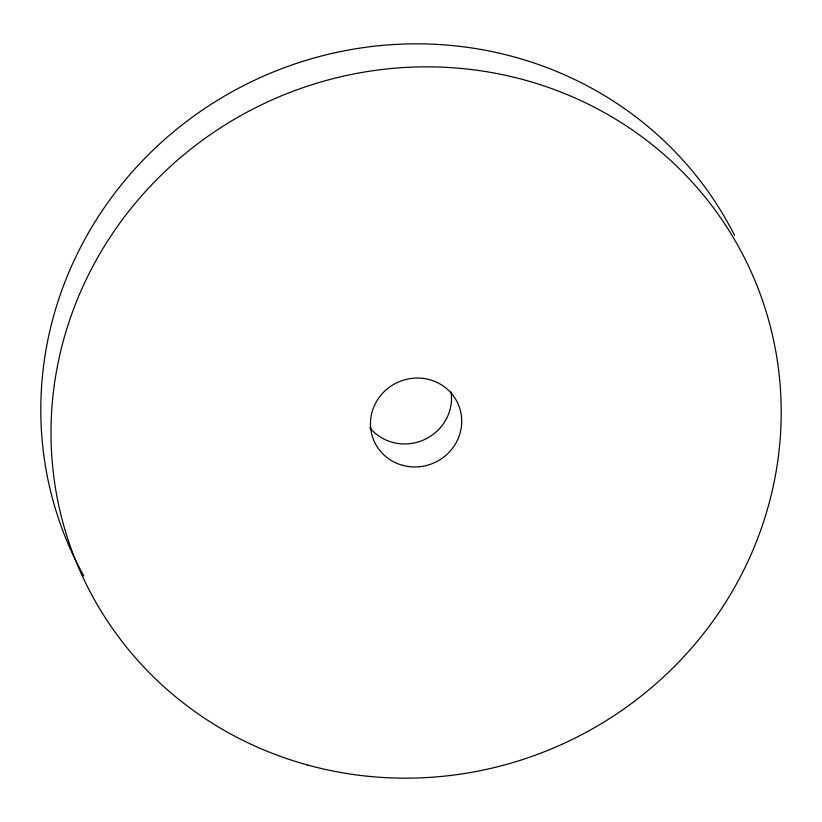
<?xml version="1.0" encoding="UTF-8"?>
<svg xmlns="http://www.w3.org/2000/svg" width="822" height="822" viewBox="0 0 822 822"><rect width="100%" height="100%" fill="white"/><g stroke="black" fill="none" stroke-linecap="round" stroke-linejoin="round"><path stroke-width="1.23" d="M83.823 575.986A367.372 353.316 -23.9 0 1 240.384 87.276A367.372 353.316 -23.9 0 1 734.549 235.39M451.073 391.889A45.919 44.162 -23.9 0 1 423.7 439.924A45.919 44.162 -23.9 0 1 369.787 427.687M307.418 764.963A367.372 353.316 -23.9 0 0 772.29 334.42A367.372 353.316 -23.9 0 0 168.582 168.13A367.372 353.316 -23.9 0 0 307.418 764.963M402.513 465.314A45.919 44.162 -23.9 0 0 460.618 411.493A45.919 44.162 -23.9 0 0 385.158 390.707A45.919 44.162 -23.9 0 0 402.513 465.314"/></g></svg>
